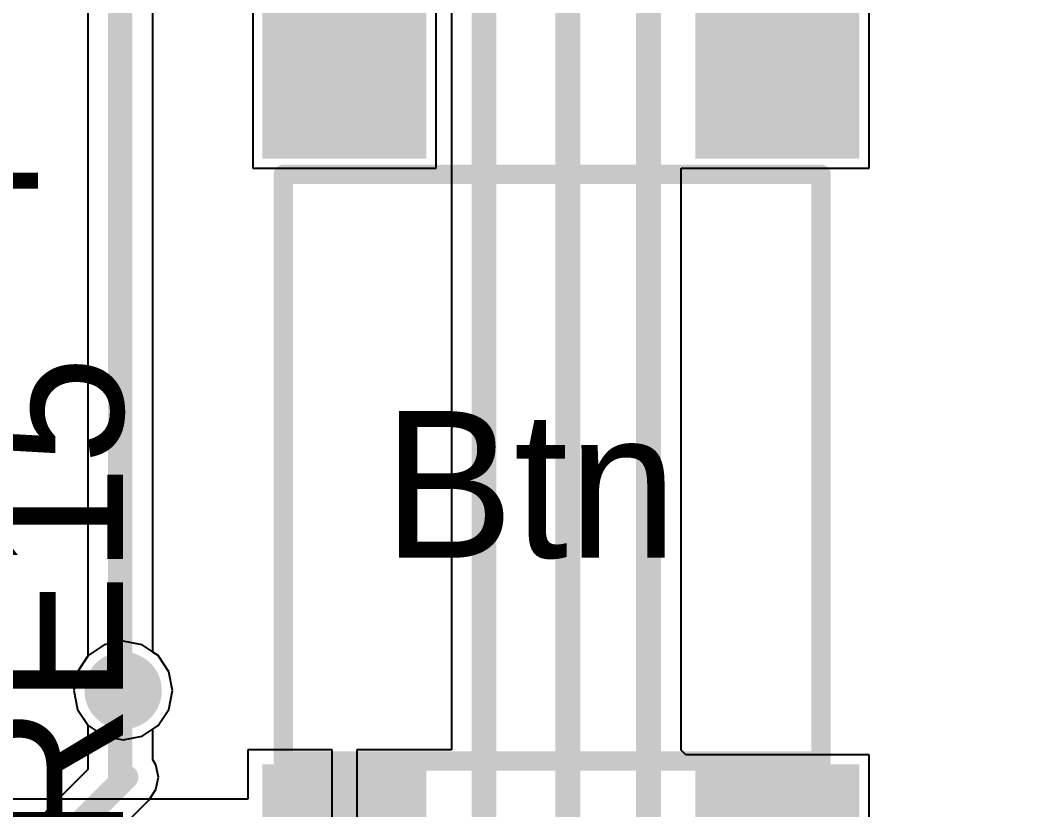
# Model space of a CAD drawing. Extents: x 60 to 151, y 116 to 276.
# Drawn here: x 103.46 to 113.97, y 145.97 to 154.17 of the extents above; entities that cross this region are included whole.
import ezdxf

# ---------------------------------------------------------------- set-up
doc = ezdxf.new("R2010")
doc.units = 0
doc.header["$MEASUREMENT"] = 0
doc.layers.get('0').update_dxf_attribs({"linetype": 'CONTINUOUS'})
for name, color, linetype in [('BOTTOMLAYER', 5, 'CONTINUOUS'), ('BOTTOMSOLDER', 6, 'CONTINUOUS'), ('MULTILAYER', 9, 'CONTINUOUS'), ('TOPLAYER', 1, 'CONTINUOUS'), ('TOPOVERLAY', 2, 'CONTINUOUS'), ('TOPPASTE', 8, 'CONTINUOUS'), ('TOPSOLDER', 216, 'CONTINUOUS'), ('VIAHOLELAYER', 16, 'CONTINUOUS')]:
    doc.layers.add(name, color=color, linetype=linetype)

# ---------------------------------------------------------------- blocks, each defined once
blk = doc.blocks.new('SMT_SW6_6_32')
at = {"layer": 'TOPLAYER'}
for points in [[(-0.75, -0.75), (0.75, -0.75), (-0.75, 0.75), (0.75, 0.75)], [(7.25, -0.75), (8.75, -0.75), (7.25, 0.75), (8.75, 0.75)], [(-0.75, -5.25), (0.75, -5.25), (-0.75, -3.75), (0.75, -3.75)], [(7.25, -5.25), (8.75, -5.25), (7.25, -3.75), (8.75, -3.75)]]:
    blk.add_solid(points, dxfattribs=at)
at = {"layer": 'TOPOVERLAY', "const_width": 0.2}
for points in [[(0.889, 0.635), (0.889, -4.953)], [(0.889, 0.635), (6.985, 0.635)], [(6.985, 0.635), (6.985, -4.953)], [(0.889, -4.953), (6.985, -4.953)]]:
    blk.add_lwpolyline(points, dxfattribs=at)
at = {"layer": 'TOPOVERLAY', "const_width": 0.1}
for points in [[(0.839, 0.635, 1), (0.939, 0.635, 1)], [(0.839, 0.635, 1), (0.939, 0.635, 1)], [(6.935, 0.635, 1), (7.035, 0.635, 1)], [(6.935, 0.635, 1), (7.035, 0.635, 1)], [(0.839, -4.953, 1), (0.939, -4.953, 1)], [(0.839, -4.953, 1), (0.939, -4.953, 1)], [(6.935, -4.953, 1), (7.035, -4.953, 1)], [(6.935, -4.953, 1), (7.035, -4.953, 1)]]:
    blk.add_lwpolyline(points, format="xyb", close=True, dxfattribs=at)
at = {"layer": 'TOPPASTE'}
for points in [[(-0.75, -0.75), (0.75, -0.75), (-0.75, 0.75), (0.75, 0.75)], [(7.25, -0.75), (8.75, -0.75), (7.25, 0.75), (8.75, 0.75)], [(-0.75, -5.25), (0.75, -5.25), (-0.75, -3.75), (0.75, -3.75)], [(7.25, -5.25), (8.75, -5.25), (7.25, -3.75), (8.75, -3.75)]]:
    blk.add_solid(points, dxfattribs=at)
at = {"layer": 'TOPSOLDER'}
for points in [[(-0.852, -0.852), (0.852, -0.852), (-0.852, 0.852), (0.852, 0.852)], [(7.148, -0.852), (8.852, -0.852), (7.148, 0.852), (8.852, 0.852)], [(-0.852, -5.352), (0.852, -5.352), (-0.852, -3.648), (0.852, -3.648)], [(7.148, -5.352), (8.852, -5.352), (7.148, -3.648), (8.852, -3.648)]]:
    blk.add_solid(points, dxfattribs=at)

msp = doc.modelspace()

# ---------------------------------------------------------------- linework, layer by layer
at = {"layer": 'BOTTOMLAYER'}
for p, q in [((104.336, 147.68), (104.169, 147.569)), ((104.532, 147.719), (104.336, 147.68)), ((104.728, 147.68), (104.532, 147.719)), ((104.895, 147.569), (104.728, 147.68)), ((104.169, 147.569), (104.058, 147.402)), ((105.006, 147.402), (104.895, 147.569)), ((104.058, 147.402), (104.019, 147.206)), ((105.045, 147.206), (105.006, 147.402)), ((104.019, 147.206), (104.058, 147.01)), ((105.006, 147.01), (105.045, 147.206)), ((104.058, 147.01), (104.165, 146.849)), ((104.895, 146.843), (105.006, 147.01)), ((104.165, 146.849), (104.165, 146.385)), ((104.839, 146.806), (104.895, 146.843)), ((104.839, 146.486), (104.839, 146.806)), ((104.873, 146.435), (104.839, 146.486)), ((104.899, 146.306), (104.873, 146.435)), ((104.165, 146.385), (99.434, 141.654)), ((104.873, 146.177), (104.899, 146.306)), ((104.8, 146.068), (104.873, 146.177)), ((100.129, 141.397), (104.8, 146.068))]:
    msp.add_line(p, q, dxfattribs=at)
for points, const_width in [([(104.382, 147.206, 1), (104.682, 147.206, 1)], 0.3), ([(104.439, 147.206, 1), (104.566, 147.206, 1)], 0.127), ([(104.499, 146.306, 1), (104.626, 146.306, 1)], 0.127), ([(104.439, 146.276, 1), (104.566, 146.276, 1)], 0.127)]:
    msp.add_lwpolyline(points, format="xyb", close=True, dxfattribs=dict(at, const_width=const_width))
at = {"layer": 'BOTTOMLAYER', "const_width": 0.254}
for points in [[(104.502, 146.276), (104.502, 147.206)], [(99.672, 141.416), (104.562, 146.306)]]:
    msp.add_lwpolyline(points, dxfattribs=at)
at = {"layer": 'BOTTOMSOLDER', "const_width": 0.402}
msp.add_lwpolyline([(104.331, 147.206, 1), (104.733, 147.206, 1)], format="xyb", close=True, dxfattribs=at)
at = {"layer": 'MULTILAYER', "const_width": 0.3}
msp.add_lwpolyline([(104.382, 147.206, 1), (104.682, 147.206, 1)], format="xyb", close=True, dxfattribs=at)
at = {"layer": 'TOPLAYER'}
for p, q in [((107.945, 158.383), (107.945, 146.59)), ((104.839, 147.606), (104.839, 157.379)), ((104.165, 157.336), (104.165, 147.563)), ((105.879, 154.539), (105.879, 152.633)), ((107.785, 152.633), (107.785, 154.539)), ((112.285, 152.633), (112.285, 154.539)), ((105.879, 152.633), (107.785, 152.633)), ((110.332, 146.586), (110.332, 152.633)), ((110.332, 152.633), (110.332, 152.633)), ((110.332, 152.633), (110.379, 152.633)), ((110.379, 152.633), (110.422, 152.633)), ((110.422, 152.633), (110.422, 152.633)), ((110.422, 152.633), (110.422, 152.633)), ((110.422, 152.633), (112.285, 152.633)), ((104.895, 147.569), (104.839, 147.606)), ((105.006, 147.402), (104.895, 147.569)), ((104.165, 147.563), (104.058, 147.402)), ((104.058, 147.402), (104.019, 147.206)), ((105.045, 147.206), (105.006, 147.402)), ((104.019, 147.206), (104.058, 147.01)), ((105.006, 147.01), (105.045, 147.206)), ((104.058, 147.01), (104.169, 146.843)), ((104.895, 146.843), (105.006, 147.01)), ((104.169, 146.843), (104.336, 146.732)), ((104.728, 146.732), (104.895, 146.843)), ((104.336, 146.732), (104.532, 146.693)), ((104.532, 146.693), (104.728, 146.732)), ((106.705, 146.59), (105.828, 146.59)), ((105.828, 146.59), (105.828, 146.078)), ((106.705, 145.586), (106.705, 146.59)), ((107.836, 146.59), (106.959, 146.59)), ((106.959, 146.59), (106.959, 145.586)), ((107.945, 146.59), (107.836, 146.59)), ((107.836, 146.59), (107.836, 146.59)), ((110.379, 146.539), (110.332, 146.586)), ((110.422, 146.539), (110.379, 146.539)), ((112.285, 146.539), (110.422, 146.539)), ((110.422, 146.539), (110.422, 146.539)), ((110.422, 146.539), (110.422, 146.539)), ((112.285, 145.183), (112.285, 146.539)), ((105.828, 146.078), (102.953, 146.078))]:
    msp.add_line(p, q, dxfattribs=at)
for points, const_width in [([(109.152, 144.356), (109.152, 170.366)], 0.26), ([(109.992, 144.506), (109.992, 163.166)], 0.26), ([(108.282, 144.356), (108.282, 158.936)], 0.254), ([(104.502, 147.206), (104.502, 157.706)], 0.254)]:
    msp.add_lwpolyline(points, dxfattribs=dict(at, const_width=const_width))
for points, const_width in [([(104.382, 147.206, 1), (104.682, 147.206, 1)], 0.3), ([(104.439, 147.206, 1), (104.566, 147.206, 1)], 0.127)]:
    msp.add_lwpolyline(points, format="xyb", close=True, dxfattribs=dict(at, const_width=const_width))
at = {"layer": 'TOPSOLDER', "const_width": 0.402}
msp.add_lwpolyline([(104.331, 147.206, 1), (104.733, 147.206, 1)], format="xyb", close=True, dxfattribs=at)
at = {"layer": 'VIAHOLELAYER', "const_width": 0.15}
msp.add_lwpolyline([(104.457, 147.206, 1), (104.607, 147.206, 1)], format="xyb", close=True, dxfattribs=at)

# ---------------------------------------------------------------- block references
at = {"rotation": 90}
msp.add_blockref('SMT_SW6_6_32', (106.832, 145.586), dxfattribs=at)

# ---------------------------------------------------------------- texts
at = {"layer": 'TOPOVERLAY'}
msp.add_text('RIIC1', height=1.524, dxfattribs=at).set_placement((98.536, 152.421))
for s, rotation, p in [('RE15', 90, (104.532, 145.586)), ('Btn', 360, (107.232, 148.586)), ('Rkey', 90, (115.232, 142.286))]:
    msp.add_text(s, height=1.524, rotation=rotation, dxfattribs=at).set_placement(p)

doc.saveas('drawing.dxf')
